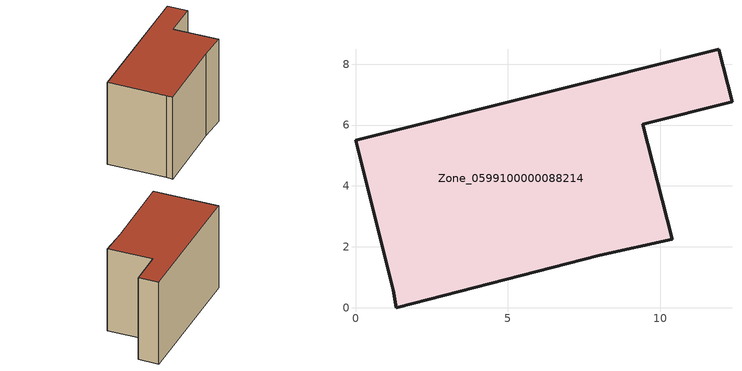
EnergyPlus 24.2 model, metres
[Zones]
Zone_0599100000088214
 floor ground (C_G): 1.23,0.57 0,5.5 11.93,8.49 12.36,6.77 9.43,6.03 10.39,2.25 8.02,1.73 1.33,0 z0
 wall outside (C_F): 12.36,6.77 11.93,8.49 0,5.5 1.23,0.57 1.33,0 8.02,1.73 10.39,2.25 9.43,6.03 12.36,6.77 z0:7.67
 roof outside (C_R): 8.02,1.73 10.39,2.25 9.43,6.03 12.36,6.77 11.93,8.49 0,5.5 1.23,0.57 1.33,0 z7.67
[BUILDING]
Pand.0599100000088214: North Axis=0; Terrain=City; Loads Convergence Tolerance Value=0.04; Temperature Convergence Tolerance Value=0.4; Solar Distribution=FullExterior; Maximum Number of Warmup Days=25; Minimum Number of Warmup Days=1
[Site:Location]
Rotterdam.The.Hague.AP_ZH_NLD Design_Conditions: Latitude=51.96; Longitude=4.45; Time Zone=1; Elevation=-4.5
[SITE:GROUNDTEMPERATURE:BUILDINGSURFACE]
18, 18, 18, 18, 18, 18, 18, 18, 18, 18, 18, 18
[MATERIAL] Thermal Absorptance=0.9; Solar Absorptance=0.7; Visible Absorptance=0.7
Name | Roughness | Thickness | Conductivity | Density | Specific Heat
G.TI.1975-1991 | MediumSmooth | 0.15 | 0.288461 | 540 | 1210
F.TI.1975-1991 | Rough | 0.3 | 0.230769 | 1920 | 840
R.TI.1975-1991 | MediumRough | 0.2 | 0.153846 | 1500 | 1000
[CONSTRUCTION]
C_G: G.TI.1975-1991
C_F: F.TI.1975-1991
C_R: R.TI.1975-1991
[ZONE]
Zone_0599100000088214: Type=1; Multiplier=1; Ceiling Height=Autocalculate; Volume=Autocalculate; Floor Area=autocalculate; Part of Total Floor Area=Yes
[ZONEINFILTRATION:DESIGNFLOWRATE]
Infil_Zone_0599100000088214: Zone or ZoneList or Space or SpaceList=Zone_0599100000088214; Schedule=AlwaysOn; Design Flow Rate Calculation Method=Flow/Area; Flow Rate per Floor Area=0.003; Constant Term Coefficient=1; Temperature Term Coefficient=0; Velocity Term Coefficient=0; Velocity Squared Term Coefficient=0
[HVACTEMPLATE:ZONE:IDEALLOADSAIRSYSTEM]
Zone_0599100000088214: Maximum Heating Supply Air Temperature=50; Minimum Cooling Supply Air Temperature=13; Maximum Heating Supply Air Humidity Ratio=0.0156; Minimum Cooling Supply Air Humidity Ratio=0.0077; Heating Limit=NoLimit; Cooling Limit=NoLimit; Dehumidification Control Type=ConstantSensibleHeatRatio; Cooling Sensible Heat Ratio=0.7; Dehumidification Setpoint=60; Humidification Control Type=None; Humidification Setpoint=30; Outdoor Air Method=None; Outdoor Air Flow Rate per Person=0.00944; Outdoor Air Flow Rate per Zone Floor Area=0; Outdoor Air Flow Rate per Zone=0; Demand Controlled Ventilation Type=None; Outdoor Air Economizer Type=NoEconomizer; Heat Recovery Type=None; Sensible Heat Recovery Effectiveness=0.7; Latent Heat Recovery Effectiveness=0.65
[ZONECONTROL:THERMOSTAT]
ThermostatControl_Zone_0599100000088214: Zone or ZoneList=Zone_0599100000088214; Control Type Schedule=DualSetpointControlType; Control 1=Thermostat_Zone_0599100000088214; Temperature Difference Between Cutout And Setpoint=0
[THERMOSTATSETPOINT:DUALSETPOINT]
Thermostat_Zone_0599100000088214: Heating Setpoint Temperature Schedule=HeatingSetpoint_Zone_0599100000088214; Cooling Setpoint Temperature Schedule=CoolingSetpoint_Zone_0599100000088214
[SCHEDULE:COMPACT]
HeatingSetpoint_Zone_0599100000088214: Through: 12/31, For: AllDays, Until: 24:00, 21
CoolingSetpoint_Zone_0599100000088214: Through: 12/31, For: AllDays, Until: 24:00, 24
DualSetpointControlType: Through: 12/31, For: AllDays, Until: 24:00, 4
AlwaysOn: Through: 12/31, For: AllDays, Until: 24:00, 1
